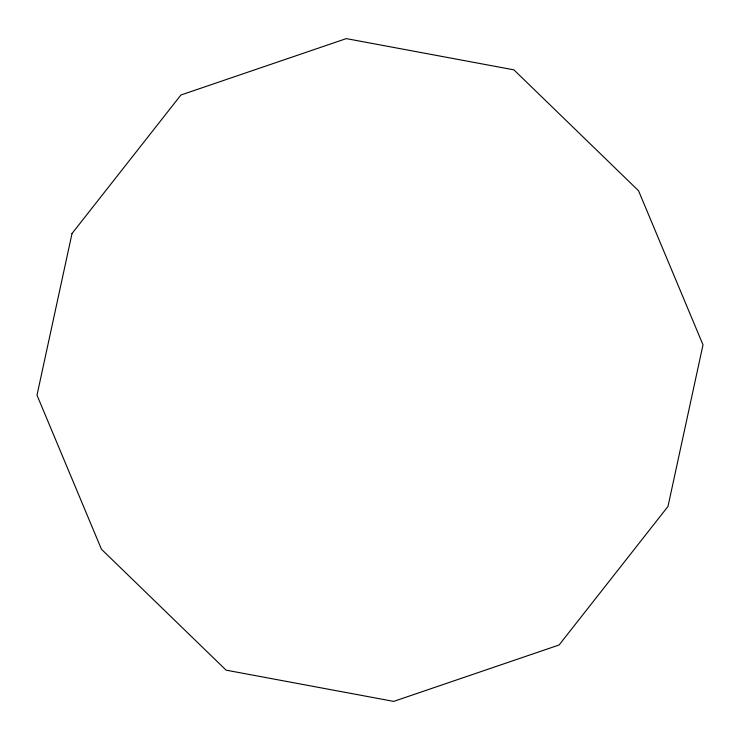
<?xml version="1.0" encoding="UTF-8"?>
<svg xmlns="http://www.w3.org/2000/svg" width="740" height="740" viewBox="0 0 740 740"><rect width="100%" height="100%" fill="white"/><g stroke="black" fill="none" stroke-linecap="round" stroke-linejoin="round"><path stroke-width="1.11" d="M72.011 233.544L37 395.16L101.454 549.256L226.089 670.153L393.708 701.39L559.088 644.993L667.989 506.456L703 344.84L638.546 190.744L513.912 69.847L346.292 38.61L180.912 95.007L72.011 233.544"/></g></svg>
